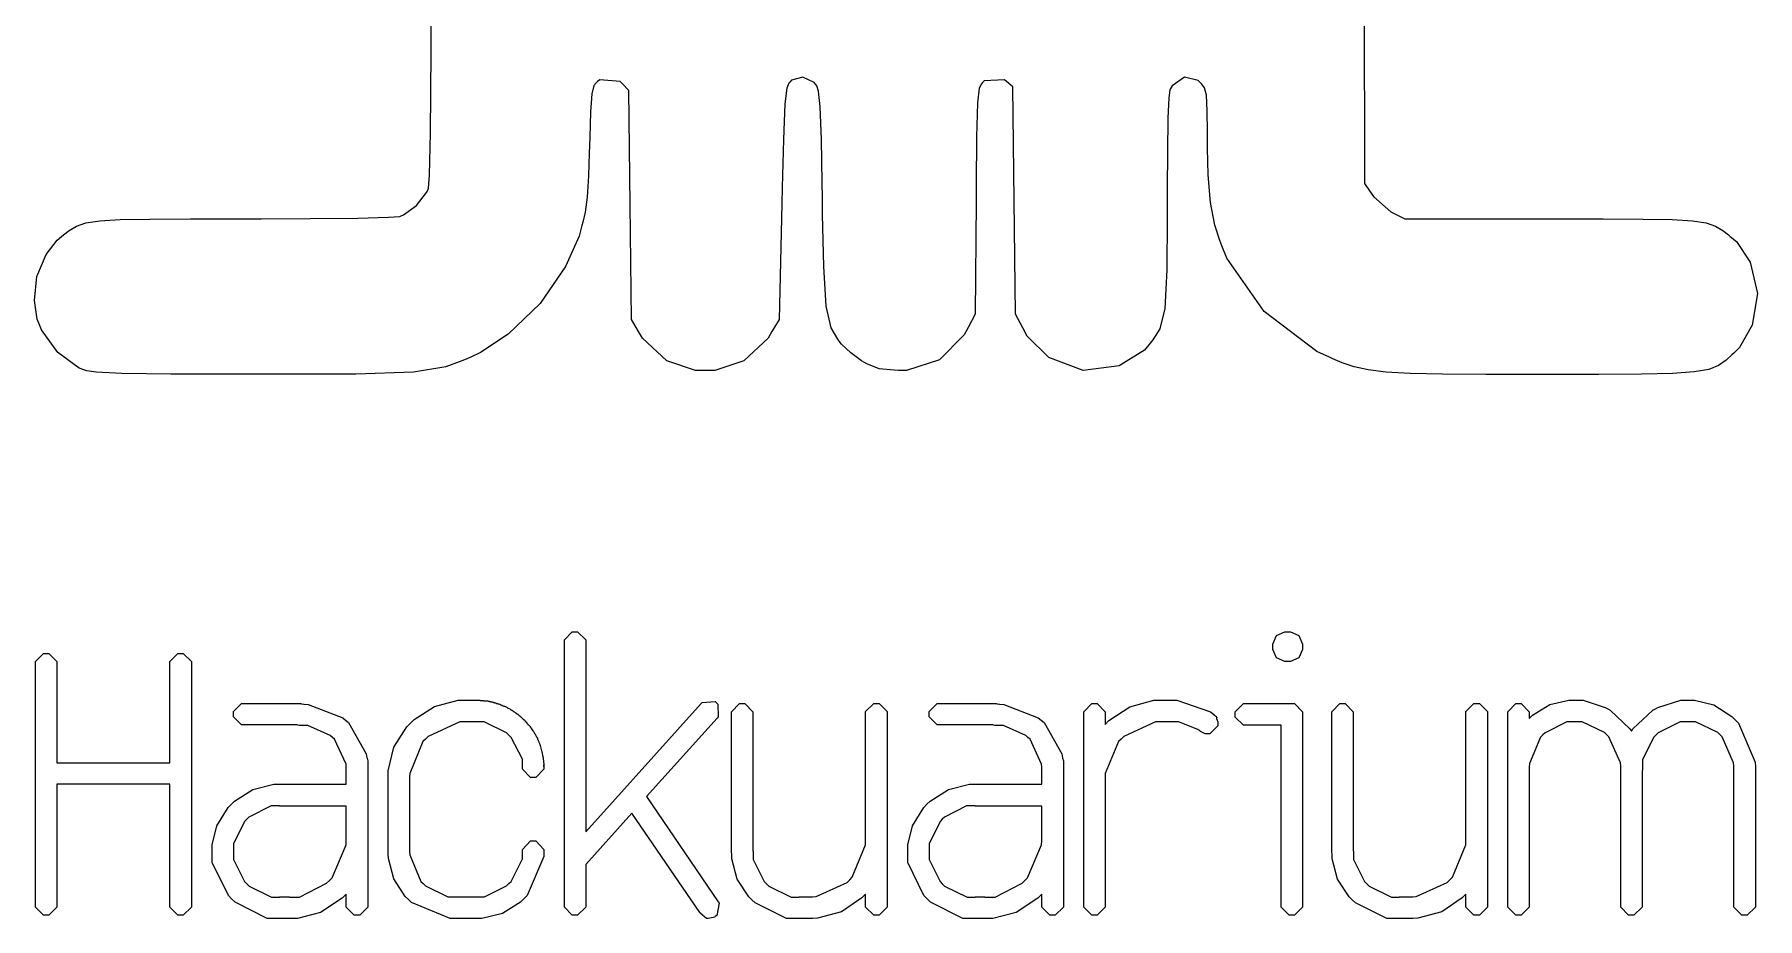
# Model space of a CAD drawing. Extents: x 0 to 45, y 0 to 45.9.
# Drawn here: x 0 to 45, y 0 to 23.1 of the extents above; entities that cross this region are included whole.
import ezdxf

# ---------------------------------------------------------------- set-up
doc = ezdxf.new("R2010")
doc.units = 0
doc.layers.get('0').update_dxf_attribs({"linetype": 'CONTINUOUS'})

msp = doc.modelspace()

# ---------------------------------------------------------------- linework, layer by layer
at = {"color": 204}
for p, q in [((34.718, 26.111), (34.736, 19.207)), ((10.364, 22.641), (10.368, 25.24)), ((10.349, 20.519), (10.364, 22.641)), ((14.61, 21.763), (14.556, 21.548)), ((14.679, 21.846), (14.61, 21.763)), ((14.706, 21.867), (14.679, 21.846)), ((14.763, 21.914), (14.706, 21.867)), ((15.302, 21.874), (14.763, 21.914)), ((15.353, 21.82), (15.302, 21.874)), ((15.522, 21.638), (15.353, 21.82)), ((15.557, 18.646), (15.522, 21.638)), ((19.648, 21.701), (19.599, 21.284)), ((19.698, 21.827), (19.648, 21.701)), ((19.727, 21.857), (19.698, 21.827)), ((19.771, 21.908), (19.727, 21.857)), ((20.068, 21.987), (19.771, 21.908)), ((20.363, 21.849), (20.068, 21.987)), ((20.407, 21.79), (20.363, 21.849)), ((20.434, 21.754), (20.407, 21.79)), ((20.478, 21.62), (20.434, 21.754)), ((20.522, 21.212), (20.478, 21.62)), ((24.674, 21.699), (24.627, 21.317)), ((24.732, 21.813), (24.674, 21.699)), ((24.759, 21.842), (24.732, 21.813)), ((24.805, 21.89), (24.759, 21.842)), ((25.33, 21.912), (24.805, 21.89)), ((25.385, 21.867), (25.33, 21.912)), ((25.55, 21.732), (25.385, 21.867)), ((25.585, 18.763), (25.55, 21.732)), ((29.648, 21.645), (29.627, 21.448)), ((29.664, 21.671), (29.648, 21.645)), ((29.712, 21.762), (29.664, 21.671)), ((30.033, 21.988), (29.712, 21.762)), ((30.394, 21.896), (30.033, 21.988)), ((30.462, 21.828), (30.394, 21.896)), ((30.488, 21.802), (30.462, 21.828)), ((30.559, 21.708), (30.488, 21.802)), ((30.612, 21.511), (30.559, 21.708)), ((14.556, 21.548), (14.524, 21.076)), ((19.599, 21.284), (19.561, 20.358)), ((20.551, 20.358), (20.522, 21.212)), ((24.627, 21.317), (24.604, 20.422)), ((29.627, 21.448), (29.6, 20.91)), ((30.63, 21.107), (30.612, 21.511)), ((14.524, 21.076), (14.502, 20.42)), ((29.6, 20.91), (29.587, 20.027)), ((30.634, 20.549), (30.63, 21.107)), ((10.32, 19.424), (10.349, 20.519)), ((14.502, 20.42), (14.497, 20.201)), ((19.561, 20.358), (19.53, 19.101)), ((20.573, 19.224), (20.551, 20.358)), ((24.604, 20.422), (24.593, 19.162)), ((30.634, 20.362), (30.634, 20.549)), ((30.634, 20.13), (30.634, 20.362)), ((14.491, 20.002), (14.469, 19.403)), ((14.497, 20.201), (14.491, 20.002)), ((29.587, 20.027), (29.582, 19.075)), ((30.652, 19.432), (30.634, 20.13)), ((10.291, 19.082), (10.32, 19.424)), ((14.469, 19.403), (14.434, 18.853)), ((30.714, 18.708), (30.652, 19.432)), ((9.98, 18.633), (10.242, 18.967)), ((10.242, 18.967), (10.272, 19.035)), ((10.272, 19.035), (10.291, 19.082)), ((19.53, 19.101), (19.52, 18.681)), ((20.578, 18.845), (20.573, 19.224)), ((24.593, 19.162), (24.59, 18.74)), ((29.582, 19.075), (29.582, 18.756)), ((34.736, 19.207), (34.948, 18.902)), ((34.948, 18.902), (34.979, 18.858)), ((9.641, 18.384), (9.98, 18.633)), ((14.38, 18.453), (14.323, 18.194)), ((14.434, 18.853), (14.38, 18.453)), ((15.592, 15.655), (15.557, 18.646)), ((19.52, 18.681), (19.45, 15.655)), ((20.584, 18.394), (20.578, 18.845)), ((24.59, 18.74), (24.569, 15.794)), ((25.62, 15.794), (25.585, 18.763)), ((29.582, 18.756), (29.582, 18.306)), ((30.829, 18.117), (30.714, 18.708)), ((34.979, 18.858), (35.425, 18.464)), ((35.425, 18.464), (35.471, 18.441)), ((0.907, 17.977), (1.097, 18.092)), ((1.097, 18.092), (1.345, 18.175)), ((1.345, 18.175), (1.707, 18.23)), ((1.707, 18.23), (2.245, 18.262)), ((2.245, 18.262), (3.017, 18.278)), ((3.017, 18.278), (4.08, 18.284)), ((4.08, 18.284), (5.143, 18.284)), ((5.143, 18.284), (5.498, 18.284)), ((5.498, 18.284), (5.923, 18.284)), ((5.923, 18.284), (7.2, 18.289)), ((7.2, 18.289), (8.45, 18.303)), ((8.45, 18.303), (9.244, 18.326)), ((9.244, 18.326), (9.542, 18.346)), ((9.542, 18.346), (9.575, 18.358)), ((9.575, 18.358), (9.641, 18.384)), ((14.3, 18.109), (14.223, 17.833)), ((14.323, 18.194), (14.3, 18.109)), ((20.614, 17.038), (20.584, 18.394)), ((29.582, 18.306), (29.573, 16.953)), ((30.956, 17.713), (30.829, 18.117)), ((35.471, 18.441), (35.784, 18.284)), ((35.784, 18.284), (39.581, 18.284)), ((39.581, 18.284), (39.927, 18.284)), ((39.927, 18.284), (40.969, 18.284)), ((40.969, 18.284), (42.012, 18.278)), ((42.012, 18.278), (42.769, 18.262)), ((42.769, 18.262), (43.298, 18.23)), ((43.298, 18.23), (43.655, 18.175)), ((43.655, 18.175), (43.9, 18.092)), ((43.9, 18.092), (44.092, 17.977)), ((0.305, 17.352), (0.594, 17.724)), ((0.594, 17.724), (0.712, 17.821)), ((0.712, 17.821), (0.759, 17.861)), ((0.759, 17.861), (0.907, 17.977)), ((14.223, 17.833), (13.867, 17.038)), ((31.009, 17.582), (30.956, 17.713)), ((31.14, 17.257), (31.009, 17.582)), ((44.092, 17.977), (44.239, 17.861)), ((44.239, 17.861), (44.287, 17.821)), ((44.287, 17.821), (44.447, 17.69)), ((44.447, 17.69), (44.807, 17.148)), ((0.063, 16.776), (0.305, 17.352)), ((32.118, 15.865), (31.14, 17.257)), ((44.807, 17.148), (44.999, 16.334)), ((0.003, 16.148), (0.063, 16.776)), ((13.867, 17.038), (13.21, 16.073)), ((20.68, 15.998), (20.614, 17.038)), ((29.573, 16.953), (29.52, 15.94)), ((44.999, 16.334), (44.855, 15.503)), ((0.077, 15.666), (0.003, 16.148)), ((13.21, 16.073), (12.372, 15.269)), ((20.811, 15.433), (20.68, 15.998)), ((24.569, 15.794), (24.382, 15.44)), ((25.809, 15.435), (25.62, 15.794)), ((29.52, 15.94), (29.388, 15.405)), ((33.493, 14.819), (32.118, 15.865)), ((0.134, 15.517), (0.077, 15.666)), ((0.183, 15.384), (0.134, 15.517)), ((0.609, 14.789), (0.183, 15.384)), ((15.779, 15.339), (15.592, 15.655)), ((15.88, 15.165), (15.779, 15.339)), ((19.262, 15.339), (19.159, 15.165)), ((19.45, 15.655), (19.262, 15.339)), ((20.978, 15.14), (20.811, 15.433)), ((24.382, 15.44), (24.281, 15.249)), ((25.925, 15.215), (25.809, 15.435)), ((29.388, 15.405), (29.21, 15.121)), ((44.855, 15.503), (44.529, 14.925)), ((12.372, 15.269), (11.651, 14.789)), ((16.512, 14.57), (15.88, 15.165)), ((19.159, 15.165), (18.53, 14.57)), ((21.045, 15.052), (20.978, 15.14)), ((21.076, 15.012), (21.045, 15.052)), ((21.318, 14.781), (21.076, 15.012)), ((24.281, 15.249), (23.635, 14.596)), ((26.493, 14.662), (25.925, 15.215)), ((29.14, 15.036), (28.986, 14.848)), ((29.21, 15.121), (29.14, 15.036)), ((44.529, 14.925), (44.377, 14.777)), ((1.174, 14.38), (0.609, 14.789)), ((10.743, 14.414), (9.904, 14.279)), ((11.235, 14.598), (10.743, 14.414)), ((11.394, 14.669), (11.235, 14.598)), ((11.651, 14.789), (11.394, 14.669)), ((17.268, 14.322), (16.512, 14.57)), ((18.53, 14.57), (17.774, 14.322)), ((21.604, 14.571), (21.318, 14.781)), ((21.657, 14.541), (21.604, 14.571)), ((21.74, 14.494), (21.657, 14.541)), ((22.065, 14.363), (21.74, 14.494)), ((23.635, 14.596), (22.775, 14.323)), ((27.39, 14.323), (26.493, 14.662)), ((28.33, 14.442), (27.39, 14.323)), ((28.986, 14.848), (28.33, 14.442)), ((33.824, 14.666), (33.493, 14.819)), ((33.904, 14.629), (33.824, 14.666)), ((34.151, 14.523), (33.904, 14.629)), ((34.465, 14.414), (34.151, 14.523)), ((34.827, 14.334), (34.465, 14.414)), ((43.981, 14.449), (43.724, 14.35)), ((44.178, 14.589), (43.981, 14.449)), ((44.327, 14.73), (44.178, 14.589)), ((44.377, 14.777), (44.327, 14.73)), ((1.295, 14.338), (1.174, 14.38)), ((1.37, 14.315), (1.295, 14.338)), ((1.61, 14.281), (1.37, 14.315)), ((2.281, 14.245), (1.61, 14.281)), ((3.565, 14.228), (2.281, 14.245)), ((5.186, 14.223), (3.565, 14.228)), ((5.726, 14.221), (5.186, 14.223)), ((6.391, 14.221), (5.726, 14.221)), ((8.392, 14.228), (6.391, 14.221)), ((9.904, 14.279), (8.392, 14.228)), ((17.522, 14.322), (17.268, 14.322)), ((17.774, 14.322), (17.522, 14.322)), ((22.454, 14.325), (22.065, 14.363)), ((22.568, 14.323), (22.454, 14.325)), ((22.775, 14.323), (22.568, 14.323)), ((35.294, 14.279), (34.827, 14.334)), ((35.924, 14.245), (35.294, 14.279)), ((36.773, 14.226), (35.924, 14.245)), ((37.9, 14.219), (36.773, 14.226)), ((38.997, 14.216), (37.9, 14.219)), ((39.364, 14.216), (38.997, 14.216)), ((39.734, 14.216), (39.364, 14.216)), ((40.851, 14.217), (39.734, 14.216)), ((41.97, 14.224), (40.851, 14.217)), ((42.78, 14.243), (41.97, 14.224)), ((43.343, 14.283), (42.78, 14.243)), ((43.724, 14.35), (43.343, 14.283)), ((13.841, 7.28), (14.048, 7.492)), ((13.841, 7.209), (13.841, 7.28)), ((13.841, 0.372), (13.841, 7.209)), ((14.048, 7.492), (14.117, 7.492)), ((14.117, 7.492), (14.187, 7.492)), ((14.187, 7.492), (14.399, 7.28)), ((14.399, 7.28), (14.399, 7.209)), ((14.399, 7.209), (14.399, 2.264)), ((32.343, 7.174), (32.438, 7.395)), ((32.438, 7.395), (32.654, 7.491)), ((32.654, 7.491), (32.727, 7.491)), ((32.727, 7.491), (32.8, 7.491)), ((32.8, 7.491), (33.021, 7.395)), ((33.021, 7.395), (33.12, 7.174)), ((0.034, 6.715), (0.24, 6.927)), ((0.24, 6.927), (0.309, 6.927)), ((0.309, 6.927), (0.379, 6.927)), ((0.379, 6.927), (0.591, 6.715)), ((3.536, 6.715), (3.747, 6.927)), ((3.747, 6.927), (3.819, 6.927)), ((3.819, 6.927), (3.889, 6.927)), ((3.889, 6.927), (4.101, 6.715)), ((32.343, 7.1), (32.343, 7.174)), ((32.343, 7.028), (32.343, 7.1)), ((32.438, 6.812), (32.343, 7.028)), ((32.654, 6.714), (32.438, 6.812)), ((33.021, 6.812), (32.8, 6.714)), ((33.12, 7.028), (33.021, 6.812)), ((33.12, 7.174), (33.12, 7.1)), ((33.12, 7.1), (33.12, 7.028)), ((0.034, 6.644), (0.034, 6.715)), ((0.034, 0.373), (0.034, 6.644)), ((0.591, 6.715), (0.591, 6.644)), ((0.591, 6.644), (0.591, 4.069)), ((3.536, 6.644), (3.536, 6.715)), ((3.536, 4.069), (3.536, 6.644)), ((4.101, 6.715), (4.101, 6.644)), ((4.101, 6.644), (4.101, 0.373)), ((32.727, 6.714), (32.654, 6.714)), ((32.8, 6.714), (32.727, 6.714)), ((5.199, 5.41), (5.41, 5.616)), ((5.199, 5.341), (5.199, 5.41)), ((5.41, 5.616), (5.482, 5.616)), ((5.482, 5.616), (6.949, 5.616)), ((6.949, 5.616), (6.956, 5.616)), ((6.956, 5.616), (6.977, 5.613)), ((6.977, 5.613), (6.981, 5.611)), ((6.981, 5.611), (6.984, 5.611)), ((6.984, 5.611), (7.038, 5.602)), ((7.038, 5.602), (7.045, 5.6)), ((7.045, 5.6), (7.149, 5.595)), ((7.149, 5.595), (8.052, 5.248)), ((9.916, 5.201), (10.451, 5.54)), ((10.451, 5.54), (11.068, 5.705)), ((11.068, 5.705), (11.205, 5.711)), ((11.205, 5.711), (11.628, 5.711)), ((11.628, 5.711), (11.629, 5.709)), ((11.629, 5.709), (11.646, 5.702)), ((11.646, 5.702), (11.651, 5.702)), ((11.651, 5.702), (11.723, 5.702)), ((11.723, 5.702), (11.726, 5.702)), ((11.726, 5.702), (11.737, 5.695)), ((11.737, 5.695), (11.738, 5.694)), ((11.738, 5.694), (11.785, 5.694)), ((11.785, 5.694), (11.788, 5.693)), ((11.788, 5.693), (11.808, 5.686)), ((11.808, 5.686), (11.808, 5.686)), ((11.808, 5.686), (11.832, 5.686)), ((11.832, 5.686), (11.836, 5.686)), ((11.836, 5.686), (11.847, 5.68)), ((11.847, 5.68), (11.848, 5.679)), ((11.848, 5.679), (11.872, 5.679)), ((11.872, 5.679), (11.875, 5.679)), ((11.875, 5.679), (11.887, 5.673)), ((11.887, 5.673), (11.887, 5.671)), ((11.887, 5.671), (11.91, 5.671)), ((11.91, 5.671), (11.913, 5.671)), ((11.913, 5.671), (11.921, 5.669)), ((11.921, 5.669), (11.923, 5.668)), ((11.923, 5.668), (11.923, 5.668)), ((11.923, 5.668), (11.931, 5.662)), ((11.931, 5.662), (11.934, 5.662)), ((11.934, 5.662), (11.957, 5.662)), ((11.957, 5.662), (11.957, 5.661)), ((11.957, 5.661), (11.974, 5.655)), ((11.974, 5.655), (11.981, 5.655)), ((11.981, 5.655), (11.982, 5.654)), ((11.982, 5.654), (11.993, 5.647)), ((11.993, 5.647), (11.997, 5.647)), ((11.997, 5.647), (12, 5.647)), ((12, 5.647), (12.008, 5.644)), ((12.008, 5.644), (12.01, 5.643)), ((12.01, 5.643), (12.01, 5.643)), ((12.01, 5.643), (12.018, 5.64)), ((12.018, 5.64), (12.021, 5.64)), ((12.021, 5.64), (12.036, 5.64)), ((12.036, 5.64), (12.041, 5.64)), ((12.041, 5.64), (12.058, 5.633)), ((12.058, 5.633), (12.059, 5.632)), ((12.059, 5.632), (12.061, 5.631)), ((12.061, 5.631), (12.072, 5.624)), ((12.072, 5.624), (12.076, 5.624)), ((12.076, 5.624), (12.077, 5.622)), ((12.077, 5.622), (12.094, 5.616)), ((12.094, 5.616), (12.099, 5.616)), ((12.099, 5.616), (12.106, 5.609)), ((12.106, 5.609), (12.114, 5.609)), ((12.114, 5.609), (12.121, 5.609)), ((12.121, 5.609), (12.145, 5.602)), ((12.145, 5.602), (12.146, 5.6)), ((12.146, 5.6), (12.161, 5.6)), ((12.161, 5.6), (12.161, 5.596)), ((12.161, 5.596), (12.179, 5.584)), ((12.179, 5.584), (12.186, 5.584)), ((12.186, 5.584), (12.193, 5.584)), ((12.193, 5.584), (12.196, 5.582)), ((12.196, 5.582), (12.211, 5.569)), ((12.211, 5.569), (12.216, 5.569)), ((12.216, 5.569), (12.222, 5.569)), ((12.222, 5.569), (12.24, 5.562)), ((12.24, 5.562), (12.241, 5.56)), ((12.241, 5.56), (12.242, 5.559)), ((12.242, 5.559), (12.258, 5.553)), ((12.258, 5.553), (12.263, 5.553)), ((12.263, 5.553), (12.28, 5.553)), ((12.28, 5.553), (12.28, 5.551)), ((12.28, 5.551), (12.296, 5.538)), ((12.296, 5.538), (12.303, 5.538)), ((12.303, 5.538), (12.306, 5.538)), ((12.306, 5.538), (12.317, 5.531)), ((12.317, 5.531), (12.318, 5.529)), ((12.318, 5.529), (12.321, 5.529)), ((12.321, 5.529), (12.336, 5.522)), ((12.336, 5.522), (12.342, 5.522)), ((12.342, 5.522), (12.35, 5.514)), ((12.35, 5.514), (12.353, 5.511)), ((12.353, 5.511), (12.368, 5.498)), ((12.368, 5.498), (12.373, 5.498)), ((12.373, 5.498), (12.377, 5.498)), ((12.377, 5.498), (12.389, 5.493)), ((12.389, 5.493), (12.39, 5.491)), ((12.39, 5.491), (12.391, 5.49)), ((12.391, 5.49), (12.413, 5.482)), ((12.413, 5.482), (12.413, 5.482)), ((12.413, 5.482), (12.422, 5.475)), ((12.422, 5.475), (12.423, 5.472)), ((12.423, 5.472), (12.444, 5.458)), ((12.444, 5.458), (12.452, 5.458)), ((12.452, 5.458), (12.46, 5.45)), ((12.46, 5.45), (12.469, 5.443)), ((12.469, 5.443), (12.471, 5.443)), ((12.471, 5.443), (12.482, 5.438)), ((12.482, 5.438), (12.484, 5.436)), ((12.484, 5.436), (12.486, 5.436)), ((12.486, 5.436), (12.497, 5.429)), ((12.497, 5.429), (12.499, 5.427)), ((12.499, 5.427), (12.499, 5.424)), ((12.499, 5.424), (12.513, 5.413)), ((12.513, 5.413), (12.515, 5.412)), ((12.515, 5.412), (12.517, 5.41)), ((12.517, 5.41), (12.526, 5.405)), ((12.526, 5.405), (12.53, 5.405)), ((12.53, 5.405), (12.53, 5.405)), ((12.53, 5.405), (12.55, 5.392)), ((14.399, 2.264), (17.413, 5.616)), ((17.413, 5.616), (17.443, 5.649)), ((17.443, 5.649), (17.778, 5.669)), ((17.778, 5.669), (17.814, 5.64)), ((17.814, 5.64), (17.847, 5.606)), ((17.847, 5.606), (17.859, 5.272)), ((18.207, 5.405), (18.412, 5.616)), ((18.207, 5.333), (18.207, 5.405)), ((18.412, 5.616), (18.481, 5.616)), ((18.481, 5.616), (18.551, 5.616)), ((18.551, 5.616), (18.763, 5.405)), ((18.763, 5.405), (18.763, 5.333)), ((21.707, 5.41), (21.918, 5.616)), ((21.707, 5.341), (21.707, 5.41)), ((21.918, 5.616), (21.989, 5.616)), ((21.989, 5.616), (22.06, 5.616)), ((22.06, 5.616), (22.272, 5.41)), ((22.272, 5.41), (22.272, 5.341)), ((23.363, 5.41), (23.574, 5.616)), ((23.363, 5.341), (23.363, 5.41)), ((23.574, 5.616), (23.646, 5.616)), ((23.646, 5.616), (25.113, 5.616)), ((25.113, 5.616), (25.12, 5.616)), ((25.12, 5.616), (25.141, 5.613)), ((25.141, 5.613), (25.145, 5.611)), ((25.145, 5.611), (25.148, 5.611)), ((25.148, 5.611), (25.202, 5.602)), ((25.202, 5.602), (25.208, 5.6)), ((25.208, 5.6), (25.313, 5.595)), ((25.313, 5.595), (26.216, 5.248)), ((27.405, 5.405), (27.612, 5.616)), ((27.405, 5.334), (27.405, 5.405)), ((27.612, 5.616), (27.681, 5.616)), ((27.681, 5.616), (27.751, 5.616)), ((27.751, 5.616), (27.963, 5.405)), ((27.963, 5.405), (27.963, 5.334)), ((28.06, 5.176), (28.604, 5.536)), ((28.604, 5.536), (29.231, 5.705)), ((29.231, 5.705), (29.369, 5.711)), ((29.369, 5.711), (29.73, 5.711)), ((29.73, 5.711), (29.832, 5.708)), ((29.832, 5.708), (30.714, 5.401)), ((30.714, 5.401), (30.79, 5.341)), ((31.361, 5.405), (31.572, 5.616)), ((31.361, 5.333), (31.361, 5.405)), ((31.572, 5.616), (31.644, 5.616)), ((31.644, 5.616), (32.837, 5.616)), ((32.837, 5.616), (32.908, 5.616)), ((32.908, 5.616), (33.12, 5.405)), ((33.12, 5.405), (33.12, 5.333)), ((33.882, 5.405), (34.087, 5.616)), ((33.882, 5.333), (33.882, 5.405)), ((34.087, 5.616), (34.156, 5.616)), ((34.156, 5.616), (34.226, 5.616)), ((34.226, 5.616), (34.439, 5.405)), ((34.439, 5.405), (34.439, 5.333)), ((37.382, 5.41), (37.593, 5.616)), ((37.382, 5.341), (37.382, 5.41)), ((37.593, 5.616), (37.665, 5.616)), ((37.665, 5.616), (37.735, 5.616)), ((37.735, 5.616), (37.948, 5.41)), ((37.948, 5.41), (37.948, 5.341)), ((38.482, 5.405), (38.687, 5.616)), ((38.482, 5.334), (38.482, 5.405)), ((38.687, 5.616), (38.756, 5.616)), ((38.756, 5.616), (38.826, 5.616)), ((38.826, 5.616), (39.038, 5.405)), ((39.038, 5.405), (39.038, 5.334)), ((39.118, 5.311), (39.576, 5.591)), ((39.576, 5.591), (40.068, 5.711)), ((40.068, 5.711), (40.232, 5.711)), ((40.232, 5.711), (40.445, 5.711)), ((40.445, 5.711), (41.023, 5.52)), ((41.023, 5.52), (41.088, 5.482)), ((41.088, 5.482), (41.151, 5.445)), ((41.151, 5.445), (41.668, 4.954)), ((41.746, 4.954), (42.267, 5.445)), ((42.267, 5.445), (42.332, 5.482)), ((42.332, 5.482), (42.397, 5.52)), ((42.397, 5.52), (42.992, 5.711)), ((42.992, 5.711), (43.191, 5.711)), ((43.191, 5.711), (43.356, 5.711)), ((43.356, 5.711), (43.853, 5.582)), ((43.853, 5.582), (44.33, 5.279)), ((5.199, 5.271), (5.199, 5.341)), ((5.41, 5.059), (5.199, 5.271)), ((5.482, 5.059), (5.41, 5.059)), ((6.871, 5.059), (5.482, 5.059)), ((6.875, 5.057), (6.871, 5.059)), ((6.915, 5.049), (6.875, 5.057)), ((6.918, 5.048), (6.915, 5.049)), ((6.921, 5.048), (6.918, 5.048)), ((6.941, 5.042), (6.921, 5.048)), ((6.949, 5.042), (6.941, 5.042)), ((7.142, 5.042), (6.949, 5.042)), ((7.724, 4.787), (7.142, 5.042)), ((8.052, 5.248), (8.128, 5.184)), ((8.128, 5.184), (8.205, 5.122)), ((8.205, 5.122), (8.668, 4.305)), ((9.39, 4.476), (9.726, 5.011)), ((9.726, 5.011), (9.823, 5.106)), ((9.823, 5.106), (9.916, 5.201)), ((11.114, 5.14), (10.283, 4.761)), ((11.212, 5.144), (11.114, 5.14)), ((11.549, 5.144), (11.212, 5.144)), ((11.745, 5.144), (11.549, 5.144)), ((12.332, 4.851), (11.745, 5.144)), ((12.55, 5.392), (12.554, 5.388)), ((12.554, 5.388), (12.562, 5.38)), ((12.562, 5.38), (12.565, 5.38)), ((12.565, 5.38), (12.573, 5.373)), ((12.573, 5.373), (12.575, 5.372)), ((12.575, 5.372), (12.575, 5.372)), ((12.575, 5.372), (12.583, 5.365)), ((12.583, 5.365), (12.586, 5.365)), ((12.586, 5.365), (12.587, 5.363)), ((12.587, 5.363), (12.598, 5.356)), ((12.598, 5.356), (12.602, 5.356)), ((12.602, 5.356), (12.602, 5.354)), ((12.602, 5.354), (12.619, 5.341)), ((12.619, 5.341), (12.626, 5.341)), ((12.626, 5.341), (12.633, 5.333)), ((12.633, 5.333), (12.657, 5.31)), ((12.657, 5.31), (12.664, 5.31)), ((12.664, 5.31), (12.688, 5.286)), ((12.688, 5.286), (12.688, 5.278)), ((12.688, 5.278), (12.696, 5.278)), ((12.696, 5.278), (12.728, 5.246)), ((12.728, 5.246), (12.729, 5.245)), ((12.729, 5.245), (12.751, 5.231)), ((12.751, 5.231), (12.751, 5.231)), ((12.751, 5.231), (12.759, 5.223)), ((12.759, 5.223), (12.783, 5.201)), ((12.783, 5.201), (12.783, 5.192)), ((12.783, 5.192), (12.79, 5.192)), ((12.79, 5.192), (12.813, 5.169)), ((12.813, 5.169), (12.821, 5.169)), ((12.821, 5.169), (12.821, 5.162)), ((12.821, 5.162), (12.841, 5.141)), ((12.841, 5.141), (12.845, 5.137)), ((12.845, 5.137), (12.845, 5.13)), ((12.845, 5.13), (12.864, 5.11)), ((12.864, 5.11), (12.868, 5.106)), ((12.868, 5.106), (12.87, 5.104)), ((12.87, 5.104), (12.879, 5.092)), ((12.879, 5.092), (12.88, 5.089)), ((12.88, 5.089), (12.88, 5.089)), ((12.88, 5.089), (12.89, 5.075)), ((12.89, 5.075), (12.892, 5.074)), ((12.892, 5.074), (12.9, 5.067)), ((12.9, 5.067), (12.923, 5.042)), ((12.923, 5.042), (12.926, 5.041)), ((12.926, 5.041), (12.945, 5.015)), ((12.945, 5.015), (12.947, 5.012)), ((12.947, 5.012), (12.948, 5.009)), ((12.948, 5.009), (12.967, 4.983)), ((12.967, 4.983), (12.97, 4.98)), ((12.97, 4.98), (12.97, 4.972)), ((12.97, 4.972), (12.978, 4.972)), ((12.978, 4.972), (12.98, 4.971)), ((12.98, 4.971), (12.992, 4.943)), ((17.829, 5.239), (15.985, 3.19)), ((17.859, 5.272), (17.829, 5.239)), ((18.207, 1.746), (18.207, 5.333)), ((18.763, 5.333), (18.763, 1.761)), ((21.707, 2.028), (21.707, 5.341)), ((22.272, 5.341), (22.272, 0.372)), ((23.363, 5.271), (23.363, 5.341)), ((23.574, 5.059), (23.363, 5.271)), ((23.646, 5.059), (23.574, 5.059)), ((25.035, 5.059), (23.646, 5.059)), ((25.039, 5.057), (25.035, 5.059)), ((25.08, 5.049), (25.039, 5.057)), ((25.083, 5.048), (25.08, 5.049)), ((25.084, 5.048), (25.083, 5.048)), ((25.105, 5.042), (25.084, 5.048)), ((25.113, 5.042), (25.105, 5.042)), ((25.306, 5.042), (25.113, 5.042)), ((25.888, 4.787), (25.306, 5.042)), ((26.216, 5.248), (26.292, 5.184)), ((26.292, 5.184), (26.369, 5.122)), ((26.369, 5.122), (26.832, 4.305)), ((27.405, 0.372), (27.405, 5.334)), ((27.963, 5.334), (27.963, 5.074)), ((27.963, 5.074), (28.06, 5.176)), ((29.276, 5.14), (28.447, 4.761)), ((29.376, 5.144), (29.276, 5.14)), ((29.713, 5.144), (29.376, 5.144)), ((29.88, 5.144), (29.713, 5.144)), ((30.383, 4.943), (29.88, 5.144)), ((30.907, 5.038), (30.694, 4.831)), ((30.79, 5.341), (30.811, 5.318)), ((30.811, 5.318), (30.814, 5.315)), ((30.814, 5.315), (30.843, 5.289)), ((30.843, 5.289), (30.847, 5.286)), ((30.847, 5.286), (30.85, 5.285)), ((30.85, 5.285), (30.881, 5.257)), ((30.883, 5.254), (30.867, 5.239)), ((30.867, 5.239), (30.872, 5.23)), ((30.872, 5.23), (30.907, 5.137)), ((30.881, 5.257), (30.883, 5.254)), ((30.907, 5.137), (30.907, 5.106)), ((30.907, 5.106), (30.907, 5.038)), ((31.361, 5.263), (31.361, 5.333)), ((31.572, 5.051), (31.361, 5.263)), ((31.644, 5.051), (31.572, 5.051)), ((32.555, 5.051), (31.644, 5.051)), ((32.555, 0.373), (32.555, 5.051)), ((33.12, 5.333), (33.12, 0.373)), ((33.882, 1.746), (33.882, 5.333)), ((34.439, 5.333), (34.439, 1.761)), ((37.382, 2.028), (37.382, 5.341)), ((37.948, 5.341), (37.948, 0.372)), ((38.482, 0.372), (38.482, 5.334)), ((39.038, 5.334), (39.038, 5.231)), ((39.038, 5.231), (39.118, 5.311)), ((40.021, 5.144), (39.452, 4.858)), ((40.232, 5.144), (40.021, 5.144)), ((40.423, 5.144), (40.232, 5.144)), ((40.999, 4.863), (40.423, 5.144)), ((41.668, 4.954), (41.708, 4.893)), ((41.708, 4.893), (41.746, 4.954)), ((42.978, 5.144), (42.401, 4.851)), ((43.191, 5.144), (42.978, 5.144)), ((43.382, 5.144), (43.191, 5.144)), ((43.958, 4.863), (43.382, 5.144)), ((44.33, 5.279), (44.415, 5.192)), ((44.415, 5.192), (44.5, 5.108)), ((44.5, 5.108), (44.939, 4.087)), ((7.782, 4.736), (7.724, 4.787)), ((7.838, 4.688), (7.782, 4.736)), ((8.14, 4.035), (7.838, 4.688)), ((10.148, 4.623), (9.802, 3.792)), ((10.215, 4.689), (10.148, 4.623)), ((10.283, 4.761), (10.215, 4.689)), ((12.39, 4.791), (12.332, 4.851)), ((12.448, 4.735), (12.39, 4.791)), ((12.743, 4.163), (12.448, 4.735)), ((12.992, 4.943), (12.993, 4.94)), ((12.993, 4.94), (13.002, 4.94)), ((13.002, 4.94), (13.003, 4.936)), ((13.003, 4.936), (13.017, 4.91)), ((13.017, 4.91), (13.017, 4.91)), ((13.017, 4.91), (13.017, 4.902)), ((13.017, 4.902), (13.04, 4.878)), ((13.04, 4.878), (13.04, 4.87)), ((13.04, 4.87), (13.042, 4.869)), ((13.042, 4.869), (13.051, 4.856)), ((13.051, 4.856), (13.053, 4.855)), ((13.053, 4.855), (13.053, 4.853)), ((13.053, 4.853), (13.064, 4.84)), ((13.064, 4.84), (13.065, 4.838)), ((13.065, 4.838), (13.065, 4.838)), ((13.065, 4.838), (13.085, 4.804)), ((13.085, 4.804), (13.089, 4.8)), ((13.089, 4.8), (13.089, 4.8)), ((13.089, 4.8), (13.101, 4.771)), ((13.101, 4.771), (13.104, 4.76)), ((13.104, 4.76), (13.105, 4.758)), ((13.105, 4.758), (13.12, 4.739)), ((13.12, 4.739), (13.123, 4.736)), ((13.123, 4.736), (13.124, 4.735)), ((13.124, 4.735), (13.136, 4.72)), ((13.136, 4.72), (13.136, 4.714)), ((13.136, 4.714), (13.136, 4.709)), ((13.136, 4.709), (13.141, 4.691)), ((13.141, 4.691), (13.142, 4.689)), ((13.142, 4.689), (13.142, 4.684)), ((13.142, 4.684), (13.149, 4.667)), ((13.149, 4.667), (13.151, 4.666)), ((13.151, 4.666), (13.152, 4.665)), ((13.152, 4.665), (13.159, 4.655)), ((13.159, 4.655), (13.159, 4.651)), ((13.159, 4.651), (13.159, 4.651)), ((13.159, 4.651), (13.171, 4.622)), ((13.171, 4.622), (13.174, 4.611)), ((13.174, 4.611), (13.175, 4.61)), ((13.175, 4.61), (13.182, 4.596)), ((13.182, 4.596), (13.182, 4.596)), ((13.182, 4.596), (13.182, 4.59)), ((13.182, 4.59), (13.189, 4.574)), ((13.189, 4.574), (13.191, 4.572)), ((13.191, 4.572), (13.192, 4.571)), ((13.192, 4.571), (13.197, 4.56)), ((13.197, 4.56), (13.197, 4.556)), ((13.197, 4.556), (13.197, 4.55)), ((13.197, 4.55), (13.204, 4.534)), ((13.204, 4.534), (13.206, 4.532)), ((13.206, 4.532), (13.207, 4.523)), ((13.207, 4.523), (13.246, 4.386)), ((25.946, 4.736), (25.888, 4.787)), ((26.002, 4.688), (25.946, 4.736)), ((26.304, 4.035), (26.002, 4.688)), ((28.312, 4.623), (27.965, 3.792)), ((28.379, 4.689), (28.312, 4.623)), ((28.447, 4.761), (28.379, 4.689)), ((30.435, 4.902), (30.383, 4.943)), ((30.448, 4.891), (30.435, 4.902)), ((30.576, 4.831), (30.448, 4.891)), ((30.624, 4.831), (30.576, 4.831)), ((30.694, 4.831), (30.624, 4.831)), ((39.335, 4.743), (39.04, 4.05)), ((39.391, 4.8), (39.335, 4.743)), ((39.452, 4.858), (39.391, 4.8)), ((41.056, 4.807), (40.999, 4.863)), ((41.115, 4.75), (41.056, 4.807)), ((41.424, 4.069), (41.115, 4.75)), ((42.285, 4.735), (41.997, 4.148)), ((42.343, 4.791), (42.285, 4.735)), ((42.401, 4.851), (42.343, 4.791)), ((44.015, 4.807), (43.958, 4.863)), ((44.072, 4.751), (44.015, 4.807)), ((44.374, 4.071), (44.072, 4.751)), ((0.591, 4.069), (3.536, 4.069)), ((8.668, 4.305), (8.684, 4.203)), ((8.684, 4.203), (8.687, 4.193)), ((8.687, 4.193), (8.708, 4.124)), ((8.708, 4.124), (8.708, 4.101)), ((8.708, 4.101), (8.708, 0.373)), ((9.242, 3.865), (9.39, 4.476)), ((12.743, 3.952), (12.743, 4.163)), ((13.246, 4.386), (13.253, 4.368)), ((13.253, 4.368), (13.255, 4.359)), ((13.255, 4.359), (13.272, 4.272)), ((13.272, 4.272), (13.273, 4.265)), ((13.273, 4.265), (13.273, 4.26)), ((13.273, 4.26), (13.283, 4.2)), ((13.283, 4.2), (13.284, 4.195)), ((13.284, 4.195), (13.286, 4.186)), ((13.286, 4.186), (13.295, 4.105)), ((13.295, 4.105), (13.297, 4.097)), ((13.297, 4.097), (13.297, 4.09)), ((13.297, 4.09), (13.301, 4.04)), ((26.832, 4.305), (26.848, 4.203)), ((26.848, 4.203), (26.851, 4.193)), ((26.851, 4.193), (26.872, 4.124)), ((26.872, 4.124), (26.872, 4.101)), ((26.872, 4.101), (26.872, 0.373)), ((39.04, 4.05), (39.038, 3.967)), ((41.425, 3.991), (41.424, 4.069)), ((41.997, 4.148), (41.997, 3.952)), ((44.376, 3.991), (44.374, 4.071)), ((44.939, 4.087), (44.942, 3.967)), ((8.143, 3.952), (8.14, 4.035)), ((8.143, 3.513), (8.143, 3.952)), ((9.242, 3.732), (9.242, 3.865)), ((9.242, 1.684), (9.242, 3.732)), ((9.802, 3.792), (9.799, 3.692)), ((9.799, 3.692), (9.799, 1.746)), ((12.743, 3.944), (12.743, 3.952)), ((12.744, 3.901), (12.743, 3.944)), ((12.954, 3.685), (12.744, 3.901)), ((13.025, 3.685), (12.954, 3.685)), ((13.094, 3.685), (13.025, 3.685)), ((13.304, 3.901), (13.094, 3.685)), ((13.301, 4.04), (13.301, 4.022)), ((13.301, 4.018), (13.301, 4.022)), ((13.301, 4.022), (13.301, 4.018)), ((13.301, 4.022), (13.301, 4.018)), ((13.302, 4.006), (13.301, 4.018)), ((13.301, 4.018), (13.302, 4.006)), ((13.301, 4.018), (13.302, 4.006)), ((13.304, 4.003), (13.302, 4.006)), ((13.302, 4.006), (13.304, 4.003)), ((13.302, 4.006), (13.304, 4.003)), ((13.304, 4.003), (13.304, 4.002)), ((13.304, 4.002), (13.304, 4.003)), ((13.304, 4.003), (13.304, 4.002)), ((13.304, 4.002), (13.308, 3.983)), ((13.308, 3.983), (13.304, 4.002)), ((13.304, 4.002), (13.308, 3.983)), ((13.308, 3.944), (13.304, 3.901)), ((13.308, 3.983), (13.308, 3.976)), ((13.308, 3.976), (13.308, 3.983)), ((13.308, 3.983), (13.308, 3.976)), ((13.308, 3.976), (13.308, 3.944)), ((26.307, 3.952), (26.304, 4.035)), ((26.307, 3.513), (26.307, 3.952)), ((27.965, 3.792), (27.963, 3.692)), ((27.963, 3.692), (27.963, 0.372)), ((39.038, 3.967), (39.038, 0.372)), ((41.425, 0.372), (41.425, 3.991)), ((41.985, 3.848), (41.982, 3.834)), ((41.982, 3.834), (41.982, 0.372)), ((41.997, 3.9), (41.985, 3.848)), ((41.997, 3.952), (41.997, 3.921)), ((41.997, 3.921), (41.997, 3.9)), ((44.376, 0.372), (44.376, 3.991)), ((44.942, 3.967), (44.942, 0.372)), ((3.536, 3.513), (0.591, 3.513)), ((0.591, 3.513), (0.591, 0.373)), ((3.536, 0.373), (3.536, 3.513)), ((5.228, 3.072), (5.706, 3.373)), ((5.706, 3.373), (6.255, 3.51)), ((6.255, 3.51), (6.376, 3.513)), ((6.376, 3.513), (8.143, 3.513)), ((15.985, 3.19), (17.861, 0.442)), ((23.392, 3.072), (23.87, 3.373)), ((23.87, 3.373), (24.419, 3.51)), ((24.419, 3.51), (24.54, 3.513)), ((24.54, 3.513), (26.307, 3.513)), ((4.767, 2.428), (5.06, 2.904)), ((5.06, 2.904), (5.144, 2.986)), ((5.144, 2.986), (5.228, 3.072)), ((6.18, 2.948), (5.603, 2.654)), ((6.393, 2.948), (6.18, 2.948)), ((6.401, 2.948), (6.393, 2.948)), ((6.401, 2.939), (6.401, 2.948)), ((8.143, 2.939), (6.401, 2.939)), ((8.143, 2.028), (8.143, 2.939)), ((15.599, 2.759), (14.399, 1.417)), ((17.374, 0.161), (15.599, 2.759)), ((22.931, 2.428), (23.224, 2.904)), ((23.224, 2.904), (23.308, 2.986)), ((23.308, 2.986), (23.392, 3.072)), ((24.344, 2.948), (23.767, 2.654)), ((24.557, 2.948), (24.344, 2.948)), ((24.565, 2.948), (24.557, 2.948)), ((24.565, 2.939), (24.565, 2.948)), ((26.307, 2.939), (24.565, 2.939)), ((26.307, 2.028), (26.307, 2.939)), ((4.641, 1.924), (4.767, 2.428)), ((5.487, 2.537), (5.199, 1.95)), ((5.545, 2.595), (5.487, 2.537)), ((5.603, 2.654), (5.545, 2.595)), ((22.806, 1.924), (22.931, 2.428)), ((23.651, 2.537), (23.363, 1.95)), ((23.709, 2.595), (23.651, 2.537)), ((23.767, 2.654), (23.709, 2.595)), ((4.641, 1.754), (4.641, 1.924)), ((5.199, 1.95), (5.199, 1.754)), ((7.774, 1.064), (8.14, 1.927)), ((8.14, 1.927), (8.143, 2.028)), ((12.743, 1.761), (12.744, 1.807)), ((12.744, 1.807), (12.955, 2.028)), ((12.955, 2.028), (13.025, 2.028)), ((13.025, 2.028), (13.095, 2.028)), ((13.095, 2.028), (13.306, 1.807)), ((13.306, 1.807), (13.308, 1.761)), ((21.357, 1.083), (21.704, 1.927)), ((21.704, 1.927), (21.707, 2.028)), ((22.806, 1.754), (22.806, 1.924)), ((23.363, 1.95), (23.363, 1.754)), ((25.937, 1.064), (26.304, 1.927)), ((26.304, 1.927), (26.307, 2.028)), ((37.032, 1.083), (37.379, 1.927)), ((37.379, 1.927), (37.382, 2.028)), ((4.641, 1.468), (4.641, 1.754)), ((5.067, 0.604), (4.641, 1.468)), ((5.199, 1.754), (5.199, 1.542)), ((5.199, 1.542), (5.487, 0.967)), ((9.245, 1.567), (9.242, 1.684)), ((9.384, 1.035), (9.245, 1.567)), ((9.799, 1.746), (9.802, 1.665)), ((9.802, 1.665), (10.095, 0.97)), ((12.448, 0.973), (12.743, 1.564)), ((12.743, 1.564), (12.743, 1.761)), ((13.306, 1.621), (12.868, 0.601)), ((13.308, 1.738), (13.306, 1.621)), ((13.308, 1.761), (13.308, 1.738)), ((14.399, 1.417), (14.399, 0.372)), ((18.207, 1.732), (18.207, 1.746)), ((18.212, 1.687), (18.207, 1.732)), ((18.213, 1.684), (18.212, 1.687)), ((18.218, 1.565), (18.213, 1.684)), ((18.357, 1.028), (18.218, 1.565)), ((18.763, 1.761), (18.772, 1.761)), ((18.772, 1.761), (18.772, 1.754)), ((18.772, 1.754), (18.772, 1.543)), ((18.772, 1.543), (19.058, 0.969)), ((22.806, 1.468), (22.806, 1.754)), ((23.231, 0.604), (22.806, 1.468)), ((23.363, 1.754), (23.363, 1.542)), ((23.363, 1.542), (23.651, 0.967)), ((33.882, 1.732), (33.882, 1.746)), ((33.887, 1.687), (33.882, 1.732)), ((33.889, 1.684), (33.887, 1.687)), ((33.893, 1.565), (33.889, 1.684)), ((34.032, 1.028), (33.893, 1.565)), ((34.439, 1.761), (34.447, 1.761)), ((34.447, 1.761), (34.447, 1.754)), ((34.447, 1.754), (34.447, 1.543)), ((34.447, 1.543), (34.735, 0.969)), ((5.487, 0.967), (5.545, 0.905)), ((5.545, 0.905), (5.606, 0.849)), ((6.926, 0.561), (7.63, 0.922)), ((7.63, 0.922), (7.703, 0.994)), ((7.703, 0.994), (7.774, 1.064)), ((9.683, 0.577), (9.384, 1.035)), ((10.095, 0.97), (10.152, 0.914)), ((10.152, 0.914), (10.213, 0.857)), ((12.332, 0.857), (12.39, 0.914)), ((12.39, 0.914), (12.448, 0.973)), ((18.656, 0.571), (18.357, 1.028)), ((19.058, 0.969), (19.116, 0.907)), ((19.116, 0.907), (19.177, 0.849)), ((20.413, 0.575), (21.223, 0.947)), ((21.223, 0.947), (21.291, 1.016)), ((21.291, 1.016), (21.357, 1.083)), ((23.651, 0.967), (23.709, 0.905)), ((23.709, 0.905), (23.77, 0.849)), ((25.09, 0.561), (25.794, 0.922)), ((25.794, 0.922), (25.867, 0.994)), ((25.867, 0.994), (25.937, 1.064)), ((34.331, 0.571), (34.032, 1.028)), ((34.735, 0.969), (34.793, 0.907)), ((34.793, 0.907), (34.853, 0.849)), ((36.088, 0.575), (36.898, 0.947)), ((36.898, 0.947), (36.966, 1.016)), ((36.966, 1.016), (37.032, 1.083)), ((5.152, 0.514), (5.067, 0.604)), ((5.241, 0.43), (5.152, 0.514)), ((5.606, 0.849), (6.196, 0.561)), ((6.196, 0.561), (6.393, 0.561)), ((6.393, 0.561), (6.401, 0.561)), ((6.401, 0.561), (6.401, 0.569)), ((6.401, 0.569), (6.659, 0.569)), ((6.659, 0.569), (6.659, 0.561)), ((6.659, 0.561), (6.667, 0.561)), ((6.667, 0.561), (6.926, 0.561)), ((8.042, 0.533), (7.472, 0.163)), ((8.143, 0.639), (8.042, 0.533)), ((8.143, 0.373), (8.143, 0.639)), ((9.768, 0.497), (9.683, 0.577)), ((9.85, 0.419), (9.768, 0.497)), ((10.213, 0.857), (10.797, 0.569)), ((10.797, 0.569), (10.993, 0.569)), ((10.993, 0.569), (11.549, 0.569)), ((11.549, 0.569), (11.759, 0.569)), ((11.759, 0.569), (12.332, 0.857)), ((12.783, 0.514), (12.699, 0.431)), ((12.868, 0.601), (12.783, 0.514)), ((18.74, 0.491), (18.656, 0.571)), ((18.824, 0.409), (18.74, 0.491)), ((19.177, 0.849), (19.767, 0.561)), ((19.767, 0.561), (19.964, 0.561)), ((19.964, 0.561), (19.964, 0.569)), ((19.964, 0.569), (20.318, 0.569)), ((20.318, 0.569), (20.413, 0.575)), ((21.612, 0.539), (21.077, 0.179)), ((21.707, 0.639), (21.612, 0.539)), ((21.707, 0.372), (21.707, 0.639)), ((23.316, 0.514), (23.231, 0.604)), ((23.405, 0.43), (23.316, 0.514)), ((23.77, 0.849), (24.36, 0.561)), ((24.36, 0.561), (24.557, 0.561)), ((24.557, 0.561), (24.565, 0.561)), ((24.565, 0.561), (24.565, 0.569)), ((24.565, 0.569), (24.823, 0.569)), ((24.823, 0.569), (24.823, 0.561)), ((24.823, 0.561), (24.831, 0.561)), ((24.831, 0.561), (25.09, 0.561)), ((26.206, 0.533), (25.636, 0.163)), ((26.307, 0.639), (26.206, 0.533)), ((26.307, 0.373), (26.307, 0.639)), ((34.415, 0.491), (34.331, 0.571)), ((34.499, 0.409), (34.415, 0.491)), ((34.853, 0.849), (35.443, 0.561)), ((35.443, 0.561), (35.64, 0.561)), ((35.64, 0.561), (35.64, 0.569)), ((35.64, 0.569), (35.993, 0.569)), ((35.993, 0.569), (36.088, 0.575)), ((37.287, 0.539), (36.752, 0.179)), ((37.382, 0.639), (37.287, 0.539)), ((37.382, 0.372), (37.382, 0.639)), ((0.034, 0.303), (0.034, 0.373)), ((0.24, 0.09), (0.034, 0.303)), ((0.309, 0.09), (0.24, 0.09)), ((0.379, 0.09), (0.309, 0.09)), ((0.591, 0.303), (0.379, 0.09)), ((0.591, 0.373), (0.591, 0.303)), ((3.536, 0.303), (3.536, 0.373)), ((3.747, 0.09), (3.536, 0.303)), ((3.819, 0.09), (3.747, 0.09)), ((3.889, 0.09), (3.819, 0.09)), ((4.101, 0.303), (3.889, 0.09)), ((4.101, 0.373), (4.101, 0.303)), ((6.083, 0.004), (5.241, 0.43)), ((6.393, 0.004), (6.083, 0.004)), ((6.635, 0.004), (6.393, 0.004)), ((6.667, 0.004), (6.635, 0.004)), ((6.868, 0.004), (6.667, 0.004)), ((7.472, 0.163), (6.868, 0.004)), ((8.143, 0.303), (8.143, 0.373)), ((8.354, 0.09), (8.143, 0.303)), ((8.425, 0.09), (8.354, 0.09)), ((8.496, 0.09), (8.425, 0.09)), ((8.708, 0.303), (8.496, 0.09)), ((8.708, 0.373), (8.708, 0.303)), ((10.857, 0.007), (9.85, 0.419)), ((10.976, 0.004), (10.857, 0.007)), ((11.566, 0.004), (10.976, 0.004)), ((11.684, 0.006), (11.566, 0.004)), ((12.226, 0.136), (11.684, 0.006)), ((12.699, 0.431), (12.226, 0.136)), ((13.841, 0.302), (13.841, 0.372)), ((14.048, 0.09), (13.841, 0.302)), ((14.117, 0.09), (14.048, 0.09)), ((14.187, 0.09), (14.117, 0.09)), ((14.399, 0.302), (14.187, 0.09)), ((14.399, 0.372), (14.399, 0.302)), ((17.384, 0.138), (17.374, 0.161)), ((17.555, 0.007), (17.384, 0.138)), ((17.578, 0.004), (17.555, 0.007)), ((17.596, 0.001), (17.578, 0.004)), ((17.766, 0.041), (17.596, 0.001)), ((17.782, 0.051), (17.766, 0.041)), ((17.819, 0.077), (17.782, 0.051)), ((17.886, 0.404), (17.819, 0.077)), ((17.861, 0.442), (17.886, 0.404)), ((19.645, 0.004), (18.824, 0.409)), ((19.948, 0.004), (19.645, 0.004)), ((20.318, 0.004), (19.948, 0.004)), ((20.454, 0.01), (20.318, 0.004)), ((21.077, 0.179), (20.454, 0.01)), ((21.707, 0.302), (21.707, 0.372)), ((21.918, 0.09), (21.707, 0.302)), ((21.989, 0.09), (21.918, 0.09)), ((22.06, 0.09), (21.989, 0.09)), ((22.272, 0.302), (22.06, 0.09)), ((22.272, 0.372), (22.272, 0.302)), ((24.247, 0.004), (23.405, 0.43)), ((24.557, 0.004), (24.247, 0.004)), ((24.799, 0.004), (24.557, 0.004)), ((24.831, 0.004), (24.799, 0.004)), ((25.032, 0.004), (24.831, 0.004)), ((25.636, 0.163), (25.032, 0.004)), ((26.307, 0.303), (26.307, 0.373)), ((26.518, 0.09), (26.307, 0.303)), ((26.589, 0.09), (26.518, 0.09)), ((26.66, 0.09), (26.589, 0.09)), ((26.872, 0.303), (26.66, 0.09)), ((26.872, 0.373), (26.872, 0.303)), ((27.405, 0.302), (27.405, 0.372)), ((27.612, 0.09), (27.405, 0.302)), ((27.681, 0.09), (27.612, 0.09)), ((27.751, 0.09), (27.681, 0.09)), ((27.963, 0.302), (27.751, 0.09)), ((27.963, 0.372), (27.963, 0.302)), ((32.555, 0.303), (32.555, 0.373)), ((32.766, 0.09), (32.555, 0.303)), ((32.837, 0.09), (32.766, 0.09)), ((32.908, 0.09), (32.837, 0.09)), ((33.12, 0.303), (32.908, 0.09)), ((33.12, 0.373), (33.12, 0.303)), ((35.321, 0.004), (34.499, 0.409)), ((35.623, 0.004), (35.321, 0.004)), ((35.993, 0.004), (35.623, 0.004)), ((36.129, 0.01), (35.993, 0.004)), ((36.752, 0.179), (36.129, 0.01)), ((37.382, 0.302), (37.382, 0.372)), ((37.593, 0.09), (37.382, 0.302)), ((37.665, 0.09), (37.593, 0.09)), ((37.735, 0.09), (37.665, 0.09)), ((37.948, 0.302), (37.735, 0.09)), ((37.948, 0.372), (37.948, 0.302)), ((38.482, 0.302), (38.482, 0.372)), ((38.687, 0.09), (38.482, 0.302)), ((38.756, 0.09), (38.687, 0.09)), ((38.826, 0.09), (38.756, 0.09)), ((39.038, 0.302), (38.826, 0.09)), ((39.038, 0.372), (39.038, 0.302)), ((41.425, 0.302), (41.425, 0.372)), ((41.631, 0.09), (41.425, 0.302)), ((41.699, 0.09), (41.631, 0.09)), ((41.77, 0.09), (41.699, 0.09)), ((41.982, 0.302), (41.77, 0.09)), ((41.982, 0.372), (41.982, 0.302)), ((44.376, 0.302), (44.376, 0.372)), ((44.587, 0.09), (44.376, 0.302)), ((44.658, 0.09), (44.587, 0.09)), ((44.728, 0.09), (44.658, 0.09)), ((44.942, 0.302), (44.728, 0.09)), ((44.942, 0.372), (44.942, 0.302))]:
    msp.add_line(p, q, dxfattribs=at)

doc.saveas('drawing.dxf')
